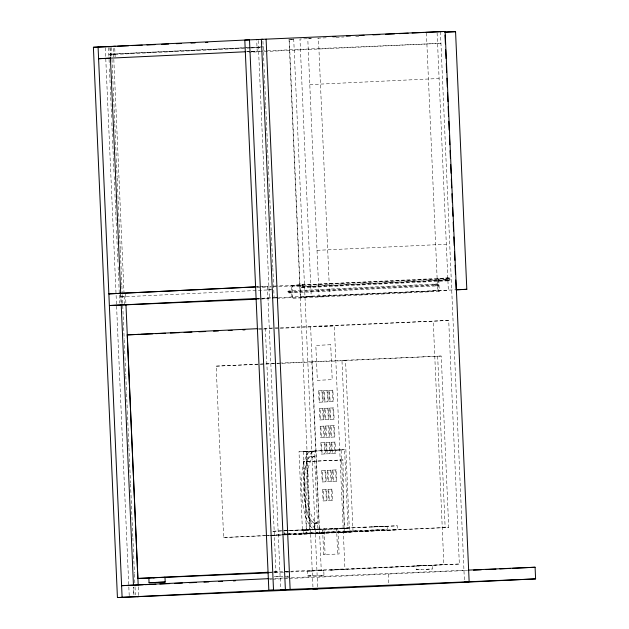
<?xml version="1.0" encoding="UTF-8"?>
<svg xmlns="http://www.w3.org/2000/svg" width="629" height="629" viewBox="0 0 629 629"><rect width="100%" height="100%" fill="white"/><g stroke="black" fill="none" stroke-linecap="round" stroke-linejoin="round"><path stroke-width="0.47" stroke-dasharray="3.15 2.36" d="M302.753 286.682L302.698 285.55L299.247 286.03A5.85 5.354 87.3 0 1 300.064 286.399L301.142 286.989A1.565 1.431 87.3 0 0 302.494 286.934A0.896 0.826 87.3 0 0 302.73 286.698L449.483 279.685L449.436 278.561L445.985 279.032A5.85 5.354 87.3 0 1 446.794 279.41L447.879 279.999A1.565 1.431 87.3 0 0 449.224 279.944A0.896 0.826 87.3 0 0 449.468 279.708L449.483 279.685M314.555 456.269L312.102 457.527C302.863 475.956 304.082 504.592 314.917 522.133L317.472 523.155L314.555 456.269L310.899 456.457M438.177 279.048L438.413 284.552L436.636 284.623L436.605 283.978L288.687 291.023L287.359 292.053L288.774 292.965L436.691 285.92L436.668 285.275L438.444 285.196L438.712 291.345L439.301 291.321L438.767 279.017L272.192 286.164M288.687 291.023L288.719 291.667L289.875 290.968L289.898 291.612L291.683 291.541L291.439 286.038M436.605 283.978L435.449 284.678L435.425 284.025L434.096 284.992L435.504 285.967L435.48 285.322L436.691 285.92M307.557 533.777L306.472 533.817L303.32 461.686L342.923 459.941L344.267 532.15L342.577 532.244M342.923 459.941L303.32 461.686M313.816 523.281L317.15 523.021L317.425 529.233L313.533 529.359M306.472 533.817L308.163 533.722M309.853 533.691L303.76 533.935L303.595 530.137L305.843 530.019M319.422 529.115L315.2 529.319M339.927 532.37L347.53 532.008L347.365 528.211L345.117 528.336M303.76 533.935L310.812 533.596M307.204 530.003L302.415 530.192L298.995 451.732L316.591 450.922M303.343 451.543L306.26 451.433L309.68 529.893L306.771 530.003L303.343 451.543L308.328 451.3M342.373 528.454L344.511 528.336L341.091 449.884L338.945 449.994M339.526 528.588L348.026 528.187L344.598 449.727L336.106 450.128M302.415 530.192L311.756 529.752M306.771 530.003L308.918 529.885M319.461 570.629L323.77 570.456L323.974 575.213L307.84 575.928L307.628 571.163L317.48 570.715M323.77 570.456L322.842 570.503M427.885 565.392L432.194 565.212L432.359 569.009L416.217 569.725L416.052 565.927L421.729 565.66M432.194 565.212L416.052 565.927M307.84 575.928L313.509 575.661M323.974 575.213L318.298 575.48M416.217 569.725L421.894 569.457M310.136 451.661L314.028 451.457L311.174 452.919C303.807 463.95 304.585 478.166 304.467 490.879C305.694 503.514 306.142 517.73 314.453 528.046L317.425 529.233L314.571 528.981L311.599 527.794C303.288 517.486 302.84 503.263 301.613 490.636C301.731 477.914 300.953 463.707 308.32 452.676L311.174 451.213L314.028 451.457L314.248 456.426L311.316 456.222L309.248 457.283C301.716 469.438 303.312 484.888 304.184 498.561C305.977 506.974 306.205 518.225 314.311 523.234L317.472 523.155M288.797 534.634L397.371 529.775L397.198 525.813L346.414 528.14M270.887 535.334L397.371 529.775M285.307 533.927L284.229 533.95L284.088 530.774L301.032 529.956M287.115 533.856L387.267 529.429L387.126 526.261L370.19 527.071M284.229 533.95L286.659 533.817M273.096 531.23L283.341 530.742M288.585 533.722L387.267 529.429M273.348 572.044L278.828 571.792M289.309 39.525L294.175 39.289L289.309 39.525L300.56 297.179L311.229 296.723L299.978 39.061L311.646 38.511M317.59 38.172L328.259 37.716M336.098 37.347L343.945 36.969M355.707 36.411L358.766 36.215M243.62 47.82L108.841 54.22L263.174 46.892L244.602 47.773M250.177 47.977L110.287 54.637L115.036 54.432M251.01 47.953L261.766 47.442M246.419 51.72L250.334 51.531M251.309 51.492L257.182 51.208L256.711 40.453M247.252 51.704L250.185 51.562M251.16 51.515L259.966 51.098M309.79 84.608L439.097 78.499M317.024 250.334L446.331 244.225M256.687 286.879L258.645 286.785M259.47 286.769L271.209 286.211M449.436 278.561L290.85 286.061L290.818 285.417L449.413 277.916L450.002 278.372L450.089 279.834A1.557 1.423 87.3 0 1 449.523 280.503A2.209 2.021 87.3 0 1 447.636 280.589L446.527 279.984A5.221 4.78 87.3 0 0 444.727 279.41L439.954 278.969A1.297 1.187 87.3 0 0 438.822 280.314M292.092 287.304A1.297 1.187 87.3 0 1 293.216 285.959L297.989 286.407A5.221 4.78 87.3 0 1 299.797 286.973L300.906 287.579A2.209 2.021 87.3 0 0 302.785 287.492A1.557 1.423 87.3 0 0 303.351 286.824L450.089 279.834M301.826 287.146L448.563 280.149M301.857 287.791L448.587 280.801M288.719 291.667L438.413 284.552M288.774 292.965L288.742 292.312L438.444 285.196M257.049 298.563L261.106 298.35M261.939 298.327L271.72 297.863M300.56 297.179L456.143 289.765M439.278 290.677L277.845 298.295M288.742 292.312L289.961 292.91L289.93 292.265L291.707 292.186L291.974 298.335L439.301 291.321M258.472 328.637L448.713 320.444L459.351 564.024L290.857 571.91M280.227 328.322L448.713 320.444M266.554 535.68L223.641 537.52L216.156 366.141L278.639 363.169M279.614 363.122L441.236 356.03L448.721 527.416L349.465 532.126L341.987 360.747L441.236 356.03M318.612 390.853L322.606 390.664L323.102 402.057L319.107 402.238L318.612 390.853L319.312 390.821L319.807 402.214L319.107 402.238M323.746 390.609L327.74 390.42L328.236 401.813L324.242 401.994L323.746 390.609L324.438 390.578L324.934 401.97L324.242 401.994M328.873 390.365L332.867 390.177L333.37 401.561L329.368 401.75L328.873 390.365L329.572 390.334L330.068 401.719L329.368 401.75M319.383 408.567L323.377 408.378L323.88 419.771L319.886 419.96L319.383 408.567L320.082 408.536L320.578 419.928L319.886 419.96M324.517 408.323L328.511 408.135L329.006 419.527L325.012 419.716L324.517 408.323L325.217 408.292L325.712 419.685L325.012 419.716M329.651 408.079L333.645 407.891L334.141 419.284L330.146 419.472L329.651 408.079L330.343 408.048L330.838 419.441L330.146 419.472M320.161 426.281L324.155 426.1L324.65 437.485L320.656 437.674L320.161 426.281L320.853 426.258L321.356 437.642L320.656 437.674M325.287 426.037L329.281 425.857L329.785 437.241L325.791 437.43L325.287 426.037L325.987 426.014L326.482 437.399L325.791 437.43M330.422 425.794L334.416 425.605L334.911 436.998L330.917 437.186L330.422 425.794L331.121 425.762L331.617 437.155L330.917 437.186M320.876 442.737L324.871 442.549L325.366 453.934L321.372 454.122L320.876 442.737L321.576 442.706L322.072 454.091L321.372 454.122M326.011 442.494L330.005 442.305L330.5 453.69L326.506 453.879L326.011 442.494L326.703 442.462L327.206 453.847L326.506 453.879M331.137 442.25L335.131 442.061L335.634 453.446L331.64 453.635L331.137 442.25L331.837 442.218L332.332 453.603L331.64 453.635M321.726 470.594L325.72 470.406L326.215 481.79L322.221 481.979L321.726 470.594L322.425 470.563L322.921 481.948L322.221 481.979M327.222 470.327L331.216 470.146L331.719 481.531L327.725 481.72L327.222 470.327L327.921 470.303L328.417 481.688L327.725 481.72M332.356 470.083L336.35 469.902L336.845 481.287L332.851 481.476L332.356 470.083L333.048 470.06L333.551 481.444L332.851 481.476M322.551 489.574L326.553 489.386L327.049 500.778L323.054 500.959L322.551 489.574L323.251 489.543L323.746 500.936L323.054 500.959M328.055 489.315L332.049 489.126L332.544 500.511L328.55 500.7L328.055 489.315L328.747 489.283L329.25 500.668L328.55 500.7M284.269 530.695L287.988 530.522M322.63 530.09L338.017 529.359L339.094 553.96L323.707 554.684L322.63 530.09L324.021 530.027L325.099 554.621L323.707 554.684M223.641 537.52L264.644 535.57M265.619 535.523L269.526 535.334M270.501 535.287L281.242 534.776M282.217 534.729L448.721 527.416M269.11 572.217L273.025 572.028M274.008 571.981L284.748 571.517M274.283 576.769L283.821 576.368M287.359 576.211L288.577 576.156M289.301 578.483L467.599 570.456M327.843 450.498L338.551 450.026M289.851 530.436L324.8 528.895M308.469 529.893L320.019 529.382M331.271 528.958L341.979 528.486M309.209 533.667L318.848 533.235M331.892 532.732L342.082 532.276M285.527 571.525L287.154 571.447M318.093 570.723L321.623 570.558M310.695 38.518L307.785 38.644L319.029 296.298L329.706 295.842L318.455 38.188M257.025 47.647L259.871 47.529M251.71 51.444L257.182 51.208M261.923 51.004L440.953 43.322L249.21 52.246M449.413 277.916L437.556 278.427L437.58 279.072M255.594 286.879L258.33 286.761M261.978 286.604L267.451 286.368L280.652 588.846M290.818 285.417L302.753 284.906L303.351 286.824M256.758 287.524L292.037 286.014L292.571 298.311L291.974 298.335M267.6 289.93L272.829 289.702L119.439 296.99L125.611 296.715M256.097 298.531L271.288 297.871M278.576 297.564L448.335 290.189L437.092 32.535M257.269 299.176L259.227 299.089M260.209 299.05L270.981 298.586M318.84 326.553L334.321 325.893L344.959 569.473L329.478 570.141L443.87 564.685L433.239 321.104M258.653 329.25L262.576 329.085M263.551 329.038L274.338 328.574M275.321 328.535L279.245 328.369M216.156 366.141L345.557 360.59L353.042 531.969L288.994 534.721M322.606 390.664L321.914 390.695L322.41 402.08L323.102 402.057M327.74 390.42L327.041 390.452L327.536 401.837L328.236 401.813M332.867 390.177L332.175 390.208L332.67 401.593L333.37 401.561M333.645 407.891L332.945 407.922L333.441 419.315L334.141 419.284M323.377 408.378L322.685 408.41L323.18 419.802L323.88 419.771M328.511 408.135L327.819 408.166L328.314 419.559L329.006 419.527M324.155 426.1L323.455 426.124L323.959 437.517L324.65 437.485M329.281 425.857L328.59 425.88L329.085 437.273L329.785 437.241M334.416 425.605L333.716 425.636L334.219 437.029L334.911 436.998M335.131 442.061L334.439 442.093L334.935 453.478L335.634 453.446M324.871 442.549L324.179 442.58L324.674 453.965L325.366 453.934M330.005 442.305L329.305 442.336L329.8 453.721L330.5 453.69M332.427 450.222L298.995 451.732M328.558 450.474L311.166 451.237L311.394 456.465L314.248 456.426M325.72 470.406L325.028 470.437L325.523 481.822L326.215 481.79M331.216 470.146L330.524 470.17L331.019 481.562L331.719 481.531M336.35 469.902L335.65 469.926L336.153 481.319L336.845 481.287M326.553 489.386L325.853 489.417L326.349 500.802L327.049 500.778M332.049 489.126L331.349 489.158L331.845 500.542L332.544 500.511M318.423 529.146L366.322 527.063M301.59 530.113L349.488 528.022M314.594 529.697L332.458 528.91M338.017 529.359L336.625 529.421L337.702 554.015L339.094 553.96M318.667 533.235L335.414 532.504M267.529 535.641L271.437 535.476M272.412 535.428L283.136 534.972M284.111 534.925L288.019 534.76M285.723 571.47L289.631 571.305M290.606 571.266L459.351 564.024M269.283 572.83L284.976 572.162M285.959 572.115L289.883 571.95M426.069 569.269L432.359 569.009M279.646 576.557L274.598 576.769M269.314 578.641L467.426 570.141M269.692 579.325L271.649 579.238M272.632 579.199L283.42 578.735M284.402 578.688L288.326 578.523M330.988 450.293L344.598 449.727M363.633 527.196L397.198 525.813M281.446 530.962L270.714 531.363M282.342 530.923L285.936 530.774M288.625 530.664L307.589 529.83M334.416 528.753L344.527 528.321M305.922 530.058L316.874 529.587M333.362 532.598L347.53 532.008M287.901 534.666L272.821 535.279M307.369 533.801L317.386 533.368M277.46 571.879L273.513 572.044M284.984 571.517L288.051 571.391M311.937 570.99L307.628 571.163M285.189 576.282L288.263 576.148M338.174 449.994L341.091 449.884M373.885 526.764L387.126 526.261M289.686 530.577L297.328 530.263M341.602 528.446L348.026 528.187M340.894 532.283L344.267 532.15M287.878 530.648L284.088 530.774M346.272 528.25L347.365 528.211M303.595 530.137L304.688 530.105M343.67 528.368L344.511 528.336M317.15 523.021L315.396 522.322M312.063 521.881L314.303 522.778L314.579 529.272L314.311 523.234M312.102 457.527L311.394 456.465M440.442 31.67L464.422 580.96M426.423 32.991L437.666 290.645M437.666 356.187L445.151 527.566M388.36 574.23L388.785 583.94M310.624 327.017L321.262 570.605M311.835 361.581L319.32 532.967M293.704 38.668L317.645 586.975M289.026 38.888L312.959 587.195M306.26 451.433L309.68 529.893M262.93 41.239L264.125 68.655M264.156 69.402L265.705 104.878M265.745 105.625L268.874 177.331M268.905 178.062L271.225 231.173M271.256 231.904L272.805 267.396M272.837 268.119L274.087 296.77M258.149 40.468L269.385 297.949M265.328 328.307L275.966 571.887M114.761 48.284L115.146 57.027M125.501 294.128L125.965 304.806M138.278 586.826L138.663 595.639M113.338 48.37L124.495 303.901M111.467 47.482L111.938 58.269M111.986 59.252L113.181 86.716M113.228 87.698L114.769 123.009M114.808 123.984L115.539 140.66M115.579 141.643L116.31 158.319M116.349 159.302L117.12 176.953M117.167 177.936L117.898 194.613M117.938 195.588L118.669 212.264M118.708 213.247L120.249 248.557M120.296 249.54L121.837 284.851M121.877 285.833L122.223 293.68M122.262 294.663L123.418 321.144M123.465 322.127L124.188 338.803M124.235 339.778L124.959 356.454M125.006 357.437L125.776 375.088M125.816 376.071L126.547 392.748M126.586 393.73L127.317 410.407M127.357 411.382L128.898 446.692M128.945 447.675L130.486 482.986M130.525 483.968L132.837 536.938M132.884 537.921L133.615 554.589M133.655 555.572L134.425 573.231M134.464 574.206L134.983 585.976M135.023 586.959L135.369 594.806M110.044 47.545L110.429 56.374M120.831 294.726L121.216 303.555M133.938 594.877L133.592 587.03L133.875 594.853M109.981 47.529L110.366 56.421M120.713 293.358L121.224 305.01M108.55 47.592L109.021 58.363M109.061 59.346L109.312 64.991M109.477 68.907L110.091 82.839M110.248 86.527L110.94 102.417M110.987 103.4L111.663 118.826M111.828 122.741L112.442 136.69M112.599 140.361L113.33 157.006M113.369 157.981L114.022 172.912M114.179 176.584L114.793 190.532M114.95 194.204L115.673 210.849M115.72 211.824L116.373 226.754M116.53 230.426L117.143 244.382M117.301 248.046L117.953 262.985M118.126 266.9L118.724 280.605M118.881 284.261L119.321 294.309M119.353 295.032L119.707 303.123M105.295 47.749L116.499 304.255M116.585 306.213L129.236 596.064M330.697 344.716L315.821 345.423L317.346 380.333L332.222 379.625L330.697 344.716"/><path stroke-width="0.94" d="M165.199 582.029L149.057 582.737L148.853 577.98L164.987 577.265L165.199 582.029L157.447 582.383M149.057 582.737L156.81 582.383M93.399 47.277L249.501 39.839L273.521 590.112L117.426 597.55L93.399 47.277L115.87 46.318M256.671 39.556L258.102 39.485M113.251 46.412L114.682 46.342M261.412 39.352L262.843 39.281M332.835 36.796L335.768 36.663M346.532 36.144L350.439 35.963M359.245 35.538L364.136 35.31M372.942 34.886L379.79 34.564M385.656 34.281L394.462 33.864M399.352 33.628L408.158 33.211M412.074 33.023L423.812 32.464M425.77 32.37L445.12 31.45L469.148 581.723L464.469 581.943M444.868 32.165L455.561 31.654L466.812 289.309L456.119 289.82M245.444 51.767L98.588 58.709L110.445 58.198M255.594 286.879L108.856 293.869L255.712 286.926M256.097 298.531L109.367 305.521L256.286 299.215M149.639 577.965L137.877 578.468L127.239 334.887L257.497 328.684M137.877 578.468L268.127 572.264M268.331 578.68L121.601 585.678L143.176 584.75M473.464 570.181L481.287 569.803M486.178 569.567L495.966 569.103M499.874 568.915L510.638 568.404M512.596 568.309L535.09 567.24L535.601 578.892L388.864 585.882L117.426 597.55M137.271 596.685L138.702 596.614M280.699 589.829L290.126 589.404L266.098 39.132M313.045 589.161L317.731 588.933M445.12 31.45L244.815 40.067L268.842 590.332L535.601 578.892M117.615 46.216L128.583 45.768M132.287 45.587L142.28 45.178M146.966 44.958L155.001 44.635M161.637 44.329L168.69 44.046M176.309 43.7L181.411 43.503M190.988 43.071L195.108 42.914M205.659 42.442L207.822 42.371M444.892 32.11L455.561 31.654M456.143 289.765L466.812 289.309M272.64 297.8L277.381 297.596M127.239 334.887L139.009 334.384M140.967 334.298L152.737 333.795M155.678 333.669L165.482 333.244M170.388 333.04L179.218 332.655M184.116 332.45L191.963 332.112M198.827 331.813L205.691 331.522M213.538 331.184L218.444 330.972M228.248 330.555L232.172 330.382M242.959 329.926L244.925 329.84M153.162 577.799L154.482 577.744M164.35 577.336L268.308 572.877M468.401 570.102L535.09 567.24M145.134 584.663L155.921 584.199M159.845 584.034L169.657 583.61M174.555 583.405L182.402 583.067M189.266 582.769L196.13 582.478M203.977 582.139L208.883 581.927M218.688 581.51L222.611 581.338M233.398 580.881L235.364 580.795M445.017 35.051L445.403 43.865M445.662 49.746L446.047 58.56M446.26 63.458L446.645 72.28M446.904 78.153L447.29 86.975M447.541 92.848L447.927 101.67M448.139 106.568L448.571 116.365M448.784 121.263L449.169 130.077M449.428 135.958L449.814 144.772M450.065 150.653L450.411 158.492M450.663 164.366L451.048 173.187M451.308 179.061L451.693 187.882M451.952 193.756L452.337 202.577M452.55 207.476L452.935 216.29M453.187 222.171L453.572 230.985M453.831 236.866L454.217 245.68M454.476 251.561L454.861 260.375M455.074 265.273L455.459 274.095M455.711 279.968L456.096 288.79M261.357 39.336L285.377 589.601M125.965 304.806L138.191 584.868M110.405 57.333L120.729 293.727M121.2 304.515L133.45 585.049M98.085 47.057L122.105 597.33"/></g></svg>
